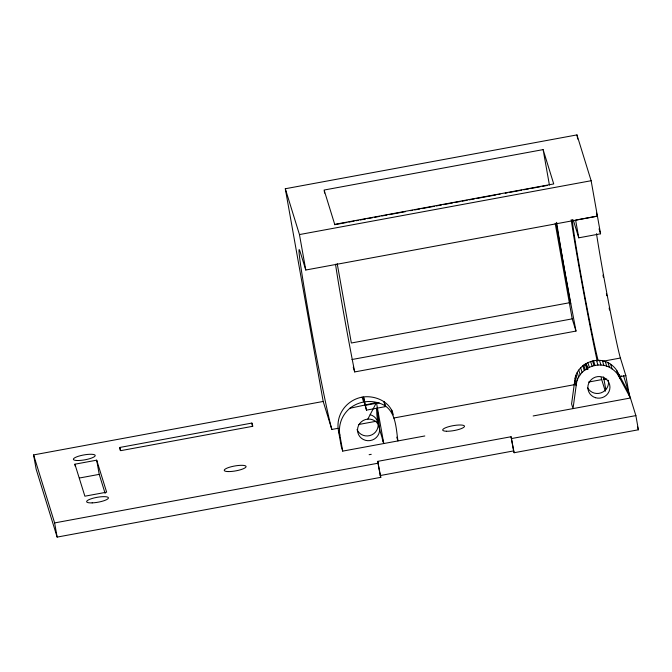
<?xml version="1.0" encoding="UTF-8"?>
<svg xmlns="http://www.w3.org/2000/svg" width="672" height="672" viewBox="0 0 672 672"><rect width="100%" height="100%" fill="white"/><g stroke="black" fill="none" stroke-linecap="round" stroke-linejoin="round"><path stroke-width="1.01" d="M533.156 415.96L630.437 398.009L618.181 375.11A22.882 22.294 -17.2 0 0 612.032 368.894C598.559 359.092 577.139 368.962 576.148 385.678L573.031 408.601L571.586 403.922L574.703 380.999C575.694 364.283 597.114 354.404 610.588 364.207A22.882 22.294 -17.2 0 1 616.728 370.432L618.946 374.951M367.853 419.101L376.454 402.536L349.902 408.274A29.198 28.434 -17.2 0 0 339.872 435.17L342.712 451.122L424.813 435.968M349.902 408.274C357.89 401.864 368.844 399.815 378.596 402.973C395.875 407.484 395.825 426.569 397.933 440.933L396.757 437.144M369.121 454.709L371.246 454.314M365.341 406.325L366.509 410.122L385.636 406.585L384.166 401.848M338.033 428.308L331.842 429.45L323.19 401.453L285.298 188.748L576.962 134.904L591.133 180.726L600.566 233.797L578.777 237.821L573.25 219.954M543.11 149.612L324.097 190.042L334.715 224.364L553.72 183.935L543.11 149.612L549.427 185.06M334.53 224.734L346.87 222.457M348.919 222.079L354.06 221.13M356.118 220.744L358.176 220.366M360.234 219.988L365.375 219.038M367.433 218.66L372.574 217.711M374.632 217.333L379.772 216.384M381.822 215.998L386.963 215.048M389.021 214.67L405.476 211.638M410.617 210.689L412.675 210.311M414.725 209.924L419.866 208.975M421.924 208.597L434.263 206.321M436.321 205.943L441.462 204.994M443.52 204.616L452.768 202.902M454.826 202.524L459.967 201.575M462.025 201.197L467.166 200.248M469.224 199.87L474.365 198.92M476.423 198.534L495.953 194.93M498.011 194.552L500.069 194.174M505.21 193.225L507.268 192.839M509.326 192.461L521.665 190.184M523.715 189.806L528.856 188.857M530.914 188.479L540.17 186.766M542.228 186.388L547.369 185.438M285.298 188.748L299.46 234.57L591.133 180.726M576.61 219.912L597.408 216.073M331.842 429.45A92.392 2.512 79.5 0 1 309.876 320.83A92.392 2.512 79.5 0 1 300.266 252.202L305.777 270.018L597.442 216.174L596.501 213.116M570.738 303.811L570.36 302.576L351.347 343.006L337.21 263.634M351.96 359.52L572.208 318.864L575.988 331.078L354.707 371.927L353.254 367.231M623.507 375.606L635.872 415.607L638.4 429.786L514.147 452.726L511.064 436.741L377.706 461.362L380.789 477.347L57.145 537.096L36.128 469.098L33.6 454.919L323.19 401.453M119.725 447.468L251.866 423.074L252.848 426.275L120.716 450.668L119.725 447.468L120.271 450.509M603.557 361.141L620.399 358.033L625.825 375.598L628.984 393.322L618.358 373.472L619.802 378.151M379.134 402.78L365.047 405.384L363.56 397.051L366.509 410.122M586.345 364.577L583.733 365.064L585.178 369.743L587.79 369.264L586.144 363.468L587.79 369.264M74.903 464.201L96.692 460.177L106.646 492.173L84.882 496.196L74.903 464.201L75.264 466.234M358.655 424.502L376.194 421.268M393.725 418.026L575.24 384.518M588.538 382.066L601.709 379.63L605.304 391.247M619.542 376.337L621.524 375.976M606.841 379.1L604.027 379.621L603.431 377.672M620.063 376.656L625.825 375.598M79.405 478.019L99.221 474.365L105.126 493.357M33.6 454.919L54.625 522.917L378.269 463.168M511.619 438.547L635.872 415.607M377.706 461.362L380.234 475.541L513.584 450.92L514.147 452.726M342.712 451.122L341.25 446.393L338.411 430.441A29.198 28.434 -17.2 0 1 362.116 397.135C374.665 394.943 390.44 401.52 393.296 414.901M376.807 408.223C376.11 420.605 380.528 431.785 383.762 443.545L376.454 402.536M599.038 228.833L600.566 233.797M637.493 426.846L638.4 429.786M618.164 372.977L619.609 377.656M616.728 370.432L618.181 375.11M610.588 364.207L612.032 368.894M608.034 362.729L609.487 367.408M605.304 361.578L606.749 366.265M602.44 360.797L603.884 365.476M599.491 360.394L600.936 365.072M596.501 360.36L597.954 365.039M593.536 360.721L594.98 365.4M592.561 360.965L594.006 365.644M590.629 361.444L592.074 366.131M587.849 362.544L589.294 367.223M585.22 363.98L586.673 368.659M582.809 365.736L584.254 370.415M580.65 367.786L582.095 372.464M578.768 370.087L580.222 374.766M577.214 372.599L578.659 377.278M576.005 375.287L577.45 379.974M575.165 378.109L576.61 382.788M576.148 385.678L574.703 380.999A22.882 22.294 -17.2 0 0 574.627 383.922M383.872 401.587L385.333 406.325M382.301 438.816L383.468 442.596M362.116 397.135L363.586 401.873M380.234 475.541L380.789 477.347M338.411 430.441L339.872 435.17M619.24 375.69L619.508 376.765M575.988 331.078L565.211 273.689A92.392 2.512 79.5 0 1 556.651 222.365M354.707 371.927L352.649 361.528A92.392 2.512 79.5 0 1 335.521 264.214M627.992 390.121L628.9 395.186M576.962 134.904L577.702 139.028M575.618 220.097L578.777 237.821M603.54 376.891L605.791 389.508M556.214 223.188L570.36 302.576M555.19 223.297L572.208 318.864M511.064 436.741L513.584 450.92M391.835 410.164L392.364 413.171M324.282 191.058L324.643 193.082M299.46 234.57L305.777 270.018M251.866 423.074L252.403 426.115M96.692 460.177L99.221 474.365M54.625 522.917L57.145 537.096M377.126 408.156L379.613 429.022A11.088 10.802 -17.2 0 1 365.484 440.328A11.088 10.802 -17.2 0 1 359.654 423.62A11.088 10.802 -17.2 0 1 377.773 423.746M608.269 380.268A11.088 10.802 -17.2 0 1 606.724 388.433L604.842 390.608A11.088 10.802 -17.2 0 1 587.588 387.727M370.196 414.7A11.088 10.802 -17.2 0 1 375.421 432.155A11.088 10.802 -17.2 0 1 356.983 429.643M609.496 310.019A92.392 2.512 79.5 0 1 609.118 308.011M606.791 295.73A92.392 2.512 79.5 0 1 606.404 293.672M603.372 277.166A92.392 2.512 79.5 0 1 602.994 275.1M601.709 379.63A92.392 2.512 79.5 0 1 601.112 377.555M597.223 361.091A92.392 2.512 79.5 0 1 571.183 219.677M620.399 358.033A73.912 2.008 79.5 0 1 609.294 306.214A73.912 2.008 79.5 0 1 596.501 233.696M598.206 360.721A73.912 2.008 79.5 0 1 583.17 287.146A73.912 2.008 79.5 0 1 572.368 219.5M227.984 471.568A11.088 2.495 -10.1 0 0 245.885 467.124A11.088 2.495 -10.1 0 0 231.63 466.645A11.088 2.495 -10.1 0 0 227.984 471.568M92.182 502.883A11.088 2.495 -10.1 0 0 108.444 497.902A11.088 2.495 -10.1 0 0 91.946 498.54A11.088 2.495 -10.1 0 0 92.182 502.883M77.104 460.513A11.088 2.495 -10.1 0 0 95.012 456.078A11.088 2.495 -10.1 0 0 80.749 455.599A11.088 2.495 -10.1 0 0 77.104 460.513M446.401 431.239A11.088 2.495 -10.1 0 0 464.302 426.796A11.088 2.495 -10.1 0 0 450.047 426.325A11.088 2.495 -10.1 0 0 446.401 431.239M595.468 397.698A11.088 10.802 -17.2 0 0 609.714 384.947A11.088 10.802 -17.2 0 0 591.494 379.42A11.088 10.802 -17.2 0 0 595.468 397.698"/></g></svg>
